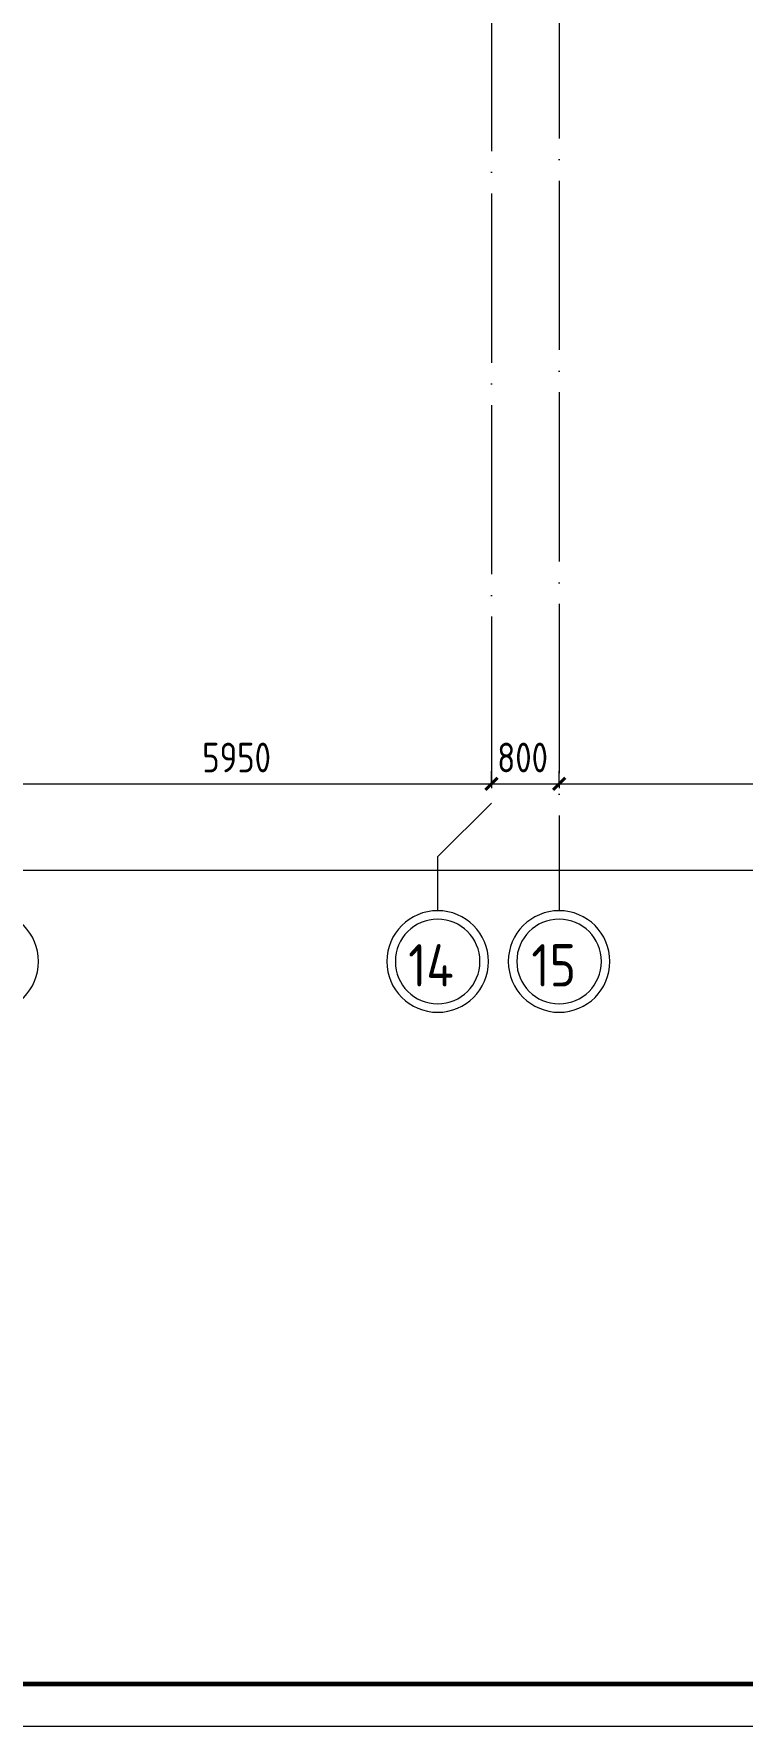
# Model space of a CAD drawing. Header units: millimetres. Extents: x -586848 to 520591, y -385801 to 675781.
# Drawn here: x -14619 to -6250, y -175093 to -155099 of the extents above; entities that cross this region are included whole.
import ezdxf

# ---------------------------------------------------------------- set-up
doc = ezdxf.new("R2010")
doc.units = ezdxf.units.MM
doc.linetypes.add('ADSK_Линия сетки', pattern=[25, 20, -2.5, 0, -2.5])
for name, color, linetype, lineweight in [('Оси', 252, 'Continuous', 9), ('ОФ_рамка', 8, 'Continuous', 60), ('Размеры', 7, 'Continuous', 9)]:
    doc.layers.add(name, color=color, linetype=linetype, lineweight=lineweight)
doc.styles.add('GOST Common_2', font='', dxfattribs={"width": 0.9, "height": 250})
doc.styles.add('GOST Common_4', font='', dxfattribs={"height": 7})
doc.styles.get('GOST Common_2').set_extended_font_data('GOST type B')
doc.styles.get('GOST Common_4').set_extended_font_data('GOST 2.304 type A')

# ---------------------------------------------------------------- blocks, each defined once
blk = doc.blocks.new('А0')
at = {"layer": 'ОФ_рамка', "color": 0, "linetype": 'Continuous', "ltscale": 100}
blk.add_lwpolyline([(224168, -393217), (340568, -393217)], dxfattribs=at)
at = {"layer": 'ОФ_рамка', "color": 0, "linetype": 'Continuous', "lineweight": 5, "ltscale": 100}
blk.add_lwpolyline([(222168, -393717), (341068, -393717)], dxfattribs=at)
blk = doc.blocks.new('1 этаж')
at = {"layer": 'Оси', "color": 251, "linetype": 'ADSK_Линия сетки', "ltscale": 100, "true_color": 0x636466}
for p, q in [((-22656, 32207), (-22656, -32500)), ((-21856, -2644), (-21856, -33770))]:
    blk.add_line(p, q, dxfattribs=at)
at = {"layer": 'Оси', "color": 251, "ltscale": 100, "true_color": 0x636466}
for p, q in [((-22656, -32500), (-23291, -33135)), ((-23291, -33135), (-23291, -33770))]:
    blk.add_line(p, q, dxfattribs=at)
at = {"layer": 'Оси', "color": 251, "lineweight": 20, "true_color": 0x636466}
for centre, radius, start, end in [((-28606, -34370), 600, 0, 180), ((-23291, -34370), 600, 0, 180), ((-21856, -34370), 600, 0, 180), ((-23291, -34370), 500, 0, 180), ((-21856, -34370), 500, 0, 180), ((-28606, -34370), 600, 180, 0), ((-23291, -34370), 600, 180, 0), ((-23291, -34370), 500, 180, 0), ((-21856, -34370), 600, 180, 0), ((-21856, -34370), 500, 180, 0)]:
    blk.add_arc(centre, radius, start, end, dxfattribs=at)
at = {"layer": 'Размеры', "color": 251, "lineweight": 20, "true_color": 0x636466}
for p, q in [((-22656, -32273), (-22656, -32123)), ((-22656, -32273), (-22656, -32123)), ((-21856, -32273), (-21856, -32123)), ((-21856, -32273), (-21856, -32123)), ((-28606, -32273), (-22656, -32273)), ((-22656, -32273), (-22656, -32323)), ((-22656, -32273), (-21856, -32273)), ((-22656, -32273), (-22656, -32323)), ((-21856, -32273), (-21856, -32323)), ((-21856, -32273), (-16656, -32273)), ((-21856, -32273), (-21856, -32323)), ((-65606, -33291), (2294, -33291))]:
    blk.add_line(p, q, dxfattribs=at)
at = {"layer": 'Размеры', "color": 251, "lineweight": 40, "true_color": 0x636466}
for p, q in [((-22656, -32273), (-22727, -32343)), ((-22656, -32273), (-22727, -32343)), ((-22656, -32273), (-22585, -32202)), ((-22656, -32273), (-22585, -32202)), ((-21856, -32273), (-21927, -32343)), ((-21856, -32273), (-21927, -32343)), ((-21856, -32273), (-21785, -32202)), ((-21856, -32273), (-21785, -32202))]:
    blk.add_line(p, q, dxfattribs=at)
at = {"layer": 'Оси', "color": 251, "true_color": 0x636466, "style": 'GOST Common_2', "width": 0.9}
for s, p in [('14', (-23639, -34665)), ('15', (-22183, -34665))]:
    blk.add_text(s, height=500, dxfattribs=at).set_placement(p)
at = {"layer": 'Размеры', "color": 251, "lineweight": 20, "true_color": 0x636466, "char_height": 350, "attachment_point": 1, "line_spacing_factor": 1.022761, "style": 'GOST Common_4'}
for s, insert, width in [('5950', (-26072, -31785), 1059.58), ('800', (-22587, -31785), 794.69)]:
    blk.add_mtext(s, dxfattribs=dict(at, insert=insert, width=width))

msp = doc.modelspace()

# ---------------------------------------------------------------- block references
msp.add_blockref('1 этаж', (13443.4, -131688.8))
at = {"layer": 'ОФ_рамка', "color": 0, "lineweight": -2}
msp.add_blockref('А0', (-296158.2, 218623.8), dxfattribs=at)

doc.saveas('drawing.dxf')
